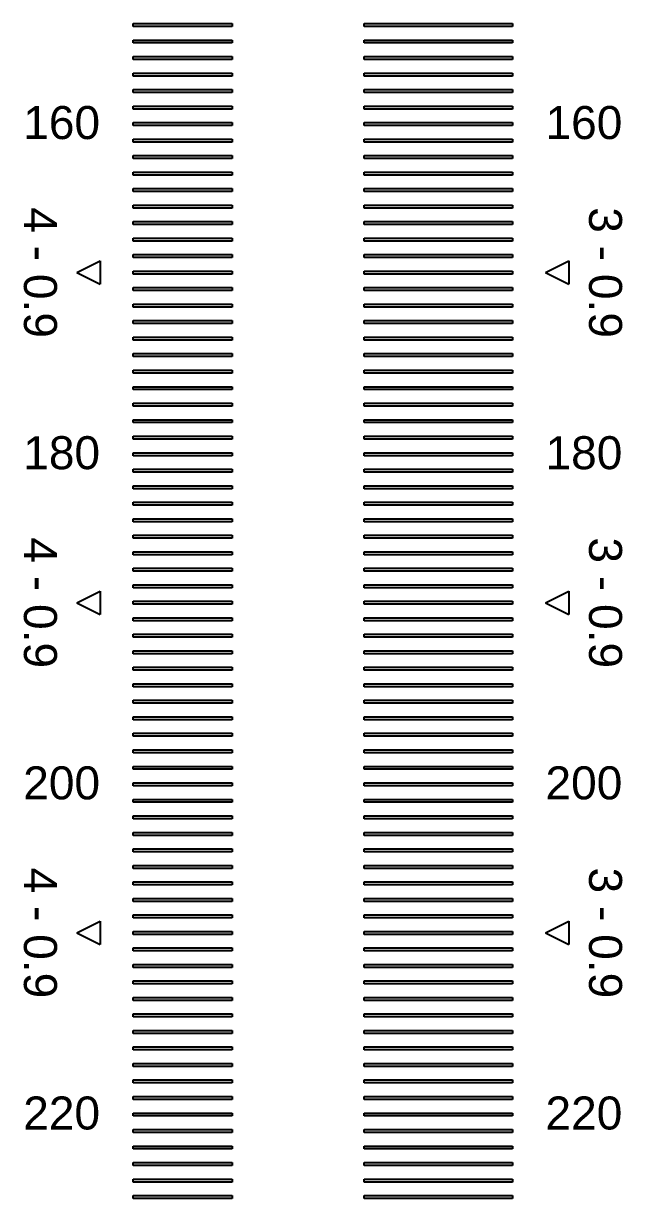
# Model space of a CAD drawing. Extents: x -24531 to 102469, y 86631 to 213631.
# Drawn here: x 53748.9 to 53930.5, y 148950 to 149305.9 of the extents above; entities that cross this region are included whole.
import ezdxf

# ---------------------------------------------------------------- set-up
doc = ezdxf.new("R2010")
doc.units = 13
doc.layers.add('CL - Label-1', color=120, linetype='Continuous')
doc.layers.add('CL - Label-2', color=132, linetype='Continuous')
doc.layers.add('CL - Sub-Micro', color=7, linetype='Continuous', true_color=0x47d1ff)
doc.styles.get("Standard").update_dxf_attribs({"font": 'arial.ttf'})

msp = doc.modelspace()

# ---------------------------------------------------------------- linework, layer by layer
at = {"layer": 'CL - Label-2'}
for p, q in [((53765.04, 149230.46), (53772.14, 149234)), ((53772.14, 149234), (53772.14, 149226.93)), ((53907.12, 149230.46), (53914.21, 149234)), ((53914.21, 149234), (53914.21, 149226.93)), ((53765.04, 149230.46), (53772.14, 149226.93)), ((53907.12, 149230.46), (53914.21, 149226.93)), ((53765.04, 149130.46), (53772.14, 149134)), ((53772.14, 149134), (53772.14, 149126.93)), ((53907.12, 149130.46), (53914.21, 149134)), ((53914.21, 149134), (53914.21, 149126.93)), ((53765.04, 149130.46), (53772.14, 149126.93)), ((53907.12, 149130.46), (53914.21, 149126.93)), ((53765.04, 149030.46), (53772.14, 149034)), ((53772.14, 149034), (53772.14, 149026.93)), ((53907.12, 149030.46), (53914.21, 149034)), ((53914.21, 149034), (53914.21, 149026.93)), ((53765.04, 149030.46), (53772.14, 149026.93)), ((53907.12, 149030.46), (53914.21, 149026.93))]:
    msp.add_line(p, q, dxfattribs=at)
at = {"layer": 'CL - Sub-Micro'}
for p, q in [((53782.12, 149305.01), (53782.12, 149305.91)), ((53782.12, 149305.91), (53812.12, 149305.91)), ((53812.12, 149305.01), (53782.12, 149305.01)), ((53812.12, 149305.91), (53812.12, 149305.01)), ((53852.12, 149305.01), (53852.12, 149305.91)), ((53852.12, 149305.91), (53897.12, 149305.91)), ((53897.12, 149305.01), (53852.12, 149305.01)), ((53897.12, 149305.91), (53897.12, 149305.01)), ((53782.12, 149300.01), (53782.12, 149300.91)), ((53782.12, 149300.91), (53812.12, 149300.91)), ((53812.12, 149300.91), (53812.12, 149300.01)), ((53852.12, 149300.01), (53852.12, 149300.91)), ((53852.12, 149300.91), (53897.12, 149300.91)), ((53897.12, 149300.91), (53897.12, 149300.01)), ((53812.12, 149300.01), (53782.12, 149300.01)), ((53897.12, 149300.01), (53852.12, 149300.01)), ((53782.12, 149295.01), (53782.12, 149295.91)), ((53782.12, 149295.91), (53812.12, 149295.91)), ((53812.12, 149295.01), (53782.12, 149295.01)), ((53812.12, 149295.91), (53812.12, 149295.01)), ((53852.12, 149295.01), (53852.12, 149295.91)), ((53852.12, 149295.91), (53897.12, 149295.91)), ((53897.12, 149295.01), (53852.12, 149295.01)), ((53897.12, 149295.91), (53897.12, 149295.01)), ((53782.12, 149290.01), (53782.12, 149290.91)), ((53782.12, 149290.91), (53812.12, 149290.91)), ((53812.12, 149290.01), (53782.12, 149290.01)), ((53812.12, 149290.91), (53812.12, 149290.01)), ((53852.12, 149290.01), (53852.12, 149290.91)), ((53852.12, 149290.91), (53897.12, 149290.91)), ((53897.12, 149290.01), (53852.12, 149290.01)), ((53897.12, 149290.91), (53897.12, 149290.01)), ((53782.12, 149285.01), (53782.12, 149285.91)), ((53782.12, 149285.91), (53812.12, 149285.91)), ((53812.12, 149285.91), (53812.12, 149285.01)), ((53852.12, 149285.01), (53852.12, 149285.91)), ((53852.12, 149285.91), (53897.12, 149285.91)), ((53897.12, 149285.91), (53897.12, 149285.01)), ((53812.12, 149285.01), (53782.12, 149285.01)), ((53897.12, 149285.01), (53852.12, 149285.01)), ((53782.12, 149280.01), (53782.12, 149280.91)), ((53782.12, 149280.91), (53812.12, 149280.91)), ((53812.12, 149280.01), (53782.12, 149280.01)), ((53812.12, 149280.91), (53812.12, 149280.01)), ((53852.12, 149280.01), (53852.12, 149280.91)), ((53852.12, 149280.91), (53897.12, 149280.91)), ((53897.12, 149280.01), (53852.12, 149280.01)), ((53897.12, 149280.91), (53897.12, 149280.01)), ((53782.12, 149275.01), (53782.12, 149275.91)), ((53782.12, 149275.91), (53812.12, 149275.91)), ((53812.12, 149275.91), (53812.12, 149275.01)), ((53852.12, 149275.01), (53852.12, 149275.91)), ((53852.12, 149275.91), (53897.12, 149275.91)), ((53897.12, 149275.91), (53897.12, 149275.01)), ((53812.12, 149275.01), (53782.12, 149275.01)), ((53897.12, 149275.01), (53852.12, 149275.01)), ((53782.12, 149270.01), (53782.12, 149270.91)), ((53782.12, 149270.91), (53812.12, 149270.91)), ((53812.12, 149270.01), (53782.12, 149270.01)), ((53812.12, 149270.91), (53812.12, 149270.01)), ((53852.12, 149270.01), (53852.12, 149270.91)), ((53852.12, 149270.91), (53897.12, 149270.91)), ((53897.12, 149270.01), (53852.12, 149270.01)), ((53897.12, 149270.91), (53897.12, 149270.01)), ((53782.12, 149265.01), (53782.12, 149265.91)), ((53782.12, 149265.91), (53812.12, 149265.91)), ((53812.12, 149265.01), (53782.12, 149265.01)), ((53812.12, 149265.91), (53812.12, 149265.01)), ((53852.12, 149265.01), (53852.12, 149265.91)), ((53852.12, 149265.91), (53897.12, 149265.91)), ((53897.12, 149265.01), (53852.12, 149265.01)), ((53897.12, 149265.91), (53897.12, 149265.01)), ((53782.12, 149260.01), (53782.12, 149260.91)), ((53782.12, 149260.91), (53812.12, 149260.91)), ((53812.12, 149260.91), (53812.12, 149260.01)), ((53852.12, 149260.01), (53852.12, 149260.91)), ((53852.12, 149260.91), (53897.12, 149260.91)), ((53897.12, 149260.91), (53897.12, 149260.01)), ((53812.12, 149260.01), (53782.12, 149260.01)), ((53897.12, 149260.01), (53852.12, 149260.01)), ((53782.12, 149255.01), (53782.12, 149255.91)), ((53782.12, 149255.91), (53812.12, 149255.91)), ((53812.12, 149255.01), (53782.12, 149255.01)), ((53812.12, 149255.91), (53812.12, 149255.01)), ((53852.12, 149255.01), (53852.12, 149255.91)), ((53852.12, 149255.91), (53897.12, 149255.91)), ((53897.12, 149255.01), (53852.12, 149255.01)), ((53897.12, 149255.91), (53897.12, 149255.01)), ((53782.12, 149250.01), (53782.12, 149250.91)), ((53782.12, 149250.91), (53812.12, 149250.91)), ((53812.12, 149250.91), (53812.12, 149250.01)), ((53852.12, 149250.01), (53852.12, 149250.91)), ((53852.12, 149250.91), (53897.12, 149250.91)), ((53897.12, 149250.91), (53897.12, 149250.01)), ((53812.12, 149250.01), (53782.12, 149250.01)), ((53897.12, 149250.01), (53852.12, 149250.01)), ((53782.12, 149245.01), (53782.12, 149245.91)), ((53782.12, 149245.91), (53812.12, 149245.91)), ((53812.12, 149245.01), (53782.12, 149245.01)), ((53812.12, 149245.91), (53812.12, 149245.01)), ((53852.12, 149245.01), (53852.12, 149245.91)), ((53852.12, 149245.91), (53897.12, 149245.91)), ((53897.12, 149245.01), (53852.12, 149245.01)), ((53897.12, 149245.91), (53897.12, 149245.01)), ((53782.12, 149240.01), (53782.12, 149240.91)), ((53782.12, 149240.91), (53812.12, 149240.91)), ((53812.12, 149240.01), (53782.12, 149240.01)), ((53812.12, 149240.91), (53812.12, 149240.01)), ((53852.12, 149240.01), (53852.12, 149240.91)), ((53852.12, 149240.91), (53897.12, 149240.91)), ((53897.12, 149240.01), (53852.12, 149240.01)), ((53897.12, 149240.91), (53897.12, 149240.01)), ((53782.12, 149235.01), (53782.12, 149235.91)), ((53782.12, 149235.91), (53812.12, 149235.91)), ((53812.12, 149235.01), (53782.12, 149235.01)), ((53812.12, 149235.91), (53812.12, 149235.01)), ((53852.12, 149235.01), (53852.12, 149235.91)), ((53852.12, 149235.91), (53897.12, 149235.91)), ((53897.12, 149235.01), (53852.12, 149235.01)), ((53897.12, 149235.91), (53897.12, 149235.01)), ((53782.12, 149230.01), (53782.12, 149230.91)), ((53782.12, 149230.91), (53812.12, 149230.91)), ((53812.12, 149230.01), (53782.12, 149230.01)), ((53812.12, 149230.91), (53812.12, 149230.01)), ((53852.12, 149230.01), (53852.12, 149230.91)), ((53852.12, 149230.91), (53897.12, 149230.91)), ((53897.12, 149230.01), (53852.12, 149230.01)), ((53897.12, 149230.91), (53897.12, 149230.01)), ((53782.12, 149225.01), (53782.12, 149225.91)), ((53782.12, 149225.91), (53812.12, 149225.91)), ((53812.12, 149225.91), (53812.12, 149225.01)), ((53852.12, 149225.01), (53852.12, 149225.91)), ((53852.12, 149225.91), (53897.12, 149225.91)), ((53897.12, 149225.91), (53897.12, 149225.01)), ((53812.12, 149225.01), (53782.12, 149225.01)), ((53897.12, 149225.01), (53852.12, 149225.01)), ((53782.12, 149220.01), (53782.12, 149220.91)), ((53782.12, 149220.91), (53812.12, 149220.91)), ((53812.12, 149220.01), (53782.12, 149220.01)), ((53812.12, 149220.91), (53812.12, 149220.01)), ((53852.12, 149220.01), (53852.12, 149220.91)), ((53852.12, 149220.91), (53897.12, 149220.91)), ((53897.12, 149220.01), (53852.12, 149220.01)), ((53897.12, 149220.91), (53897.12, 149220.01)), ((53782.12, 149215.01), (53782.12, 149215.91)), ((53782.12, 149215.91), (53812.12, 149215.91)), ((53812.12, 149215.01), (53782.12, 149215.01)), ((53812.12, 149215.91), (53812.12, 149215.01)), ((53852.12, 149215.01), (53852.12, 149215.91)), ((53852.12, 149215.91), (53897.12, 149215.91)), ((53897.12, 149215.01), (53852.12, 149215.01)), ((53897.12, 149215.91), (53897.12, 149215.01)), ((53782.12, 149210.01), (53782.12, 149210.91)), ((53782.12, 149210.91), (53812.12, 149210.91)), ((53812.12, 149210.01), (53782.12, 149210.01)), ((53812.12, 149210.91), (53812.12, 149210.01)), ((53852.12, 149210.01), (53852.12, 149210.91)), ((53852.12, 149210.91), (53897.12, 149210.91)), ((53897.12, 149210.01), (53852.12, 149210.01)), ((53897.12, 149210.91), (53897.12, 149210.01)), ((53782.12, 149205.01), (53782.12, 149205.91)), ((53782.12, 149205.91), (53812.12, 149205.91)), ((53812.12, 149205.01), (53782.12, 149205.01)), ((53812.12, 149205.91), (53812.12, 149205.01)), ((53852.12, 149205.01), (53852.12, 149205.91)), ((53852.12, 149205.91), (53897.12, 149205.91)), ((53897.12, 149205.01), (53852.12, 149205.01)), ((53897.12, 149205.91), (53897.12, 149205.01)), ((53782.12, 149200.01), (53782.12, 149200.91)), ((53782.12, 149200.91), (53812.12, 149200.91)), ((53812.12, 149200.91), (53812.12, 149200.01)), ((53852.12, 149200.01), (53852.12, 149200.91)), ((53852.12, 149200.91), (53897.12, 149200.91)), ((53897.12, 149200.91), (53897.12, 149200.01)), ((53812.12, 149200.01), (53782.12, 149200.01)), ((53897.12, 149200.01), (53852.12, 149200.01)), ((53782.12, 149195.01), (53782.12, 149195.91)), ((53782.12, 149195.91), (53812.12, 149195.91)), ((53812.12, 149195.01), (53782.12, 149195.01)), ((53812.12, 149195.91), (53812.12, 149195.01)), ((53852.12, 149195.01), (53852.12, 149195.91)), ((53852.12, 149195.91), (53897.12, 149195.91)), ((53897.12, 149195.01), (53852.12, 149195.01)), ((53897.12, 149195.91), (53897.12, 149195.01)), ((53782.12, 149190.01), (53782.12, 149190.91)), ((53782.12, 149190.91), (53812.12, 149190.91)), ((53812.12, 149190.01), (53782.12, 149190.01)), ((53812.12, 149190.91), (53812.12, 149190.01)), ((53852.12, 149190.01), (53852.12, 149190.91)), ((53852.12, 149190.91), (53897.12, 149190.91)), ((53897.12, 149190.01), (53852.12, 149190.01)), ((53897.12, 149190.91), (53897.12, 149190.01)), ((53782.12, 149185.01), (53782.12, 149185.91)), ((53782.12, 149185.91), (53812.12, 149185.91)), ((53812.12, 149185.01), (53782.12, 149185.01)), ((53812.12, 149185.91), (53812.12, 149185.01)), ((53852.12, 149185.01), (53852.12, 149185.91)), ((53852.12, 149185.91), (53897.12, 149185.91)), ((53897.12, 149185.01), (53852.12, 149185.01)), ((53897.12, 149185.91), (53897.12, 149185.01)), ((53782.12, 149180.01), (53782.12, 149180.91)), ((53782.12, 149180.91), (53812.12, 149180.91)), ((53812.12, 149180.01), (53782.12, 149180.01)), ((53812.12, 149180.91), (53812.12, 149180.01)), ((53852.12, 149180.01), (53852.12, 149180.91)), ((53852.12, 149180.91), (53897.12, 149180.91)), ((53897.12, 149180.01), (53852.12, 149180.01)), ((53897.12, 149180.91), (53897.12, 149180.01)), ((53782.12, 149175.01), (53782.12, 149175.91)), ((53782.12, 149175.91), (53812.12, 149175.91)), ((53812.12, 149175.91), (53812.12, 149175.01)), ((53852.12, 149175.01), (53852.12, 149175.91)), ((53852.12, 149175.91), (53897.12, 149175.91)), ((53897.12, 149175.91), (53897.12, 149175.01)), ((53812.12, 149175.01), (53782.12, 149175.01)), ((53897.12, 149175.01), (53852.12, 149175.01)), ((53782.12, 149170.01), (53782.12, 149170.91)), ((53782.12, 149170.91), (53812.12, 149170.91)), ((53812.12, 149170.01), (53782.12, 149170.01)), ((53812.12, 149170.91), (53812.12, 149170.01)), ((53852.12, 149170.01), (53852.12, 149170.91)), ((53852.12, 149170.91), (53897.12, 149170.91)), ((53897.12, 149170.01), (53852.12, 149170.01)), ((53897.12, 149170.91), (53897.12, 149170.01)), ((53782.12, 149165.01), (53782.12, 149165.91)), ((53782.12, 149165.91), (53812.12, 149165.91)), ((53812.12, 149165.01), (53782.12, 149165.01)), ((53812.12, 149165.91), (53812.12, 149165.01)), ((53852.12, 149165.01), (53852.12, 149165.91)), ((53852.12, 149165.91), (53897.12, 149165.91)), ((53897.12, 149165.01), (53852.12, 149165.01)), ((53897.12, 149165.91), (53897.12, 149165.01)), ((53782.12, 149160.01), (53782.12, 149160.91)), ((53782.12, 149160.91), (53812.12, 149160.91)), ((53812.12, 149160.01), (53782.12, 149160.01)), ((53812.12, 149160.91), (53812.12, 149160.01)), ((53852.12, 149160.01), (53852.12, 149160.91)), ((53852.12, 149160.91), (53897.12, 149160.91)), ((53897.12, 149160.01), (53852.12, 149160.01)), ((53897.12, 149160.91), (53897.12, 149160.01)), ((53782.12, 149155.01), (53782.12, 149155.91)), ((53782.12, 149155.91), (53812.12, 149155.91)), ((53812.12, 149155.01), (53782.12, 149155.01)), ((53812.12, 149155.91), (53812.12, 149155.01)), ((53852.12, 149155.01), (53852.12, 149155.91)), ((53852.12, 149155.91), (53897.12, 149155.91)), ((53897.12, 149155.01), (53852.12, 149155.01)), ((53897.12, 149155.91), (53897.12, 149155.01)), ((53782.12, 149150.01), (53782.12, 149150.91)), ((53782.12, 149150.91), (53812.12, 149150.91)), ((53812.12, 149150.91), (53812.12, 149150.01)), ((53852.12, 149150.01), (53852.12, 149150.91)), ((53852.12, 149150.91), (53897.12, 149150.91)), ((53897.12, 149150.91), (53897.12, 149150.01)), ((53812.12, 149150.01), (53782.12, 149150.01)), ((53897.12, 149150.01), (53852.12, 149150.01)), ((53782.12, 149145.01), (53782.12, 149145.91)), ((53782.12, 149145.91), (53812.12, 149145.91)), ((53812.12, 149145.01), (53782.12, 149145.01)), ((53812.12, 149145.91), (53812.12, 149145.01)), ((53852.12, 149145.01), (53852.12, 149145.91)), ((53852.12, 149145.91), (53897.12, 149145.91)), ((53897.12, 149145.01), (53852.12, 149145.01)), ((53897.12, 149145.91), (53897.12, 149145.01)), ((53782.12, 149140.01), (53782.12, 149140.91)), ((53782.12, 149140.91), (53812.12, 149140.91)), ((53812.12, 149140.01), (53782.12, 149140.01)), ((53812.12, 149140.91), (53812.12, 149140.01)), ((53852.12, 149140.01), (53852.12, 149140.91)), ((53852.12, 149140.91), (53897.12, 149140.91)), ((53897.12, 149140.01), (53852.12, 149140.01)), ((53897.12, 149140.91), (53897.12, 149140.01)), ((53782.12, 149135.01), (53782.12, 149135.91)), ((53782.12, 149135.91), (53812.12, 149135.91)), ((53812.12, 149135.01), (53782.12, 149135.01)), ((53812.12, 149135.91), (53812.12, 149135.01)), ((53852.12, 149135.01), (53852.12, 149135.91)), ((53852.12, 149135.91), (53897.12, 149135.91)), ((53897.12, 149135.01), (53852.12, 149135.01)), ((53897.12, 149135.91), (53897.12, 149135.01)), ((53782.12, 149130.01), (53782.12, 149130.91)), ((53782.12, 149130.91), (53812.12, 149130.91)), ((53812.12, 149130.01), (53782.12, 149130.01)), ((53812.12, 149130.91), (53812.12, 149130.01)), ((53852.12, 149130.01), (53852.12, 149130.91)), ((53852.12, 149130.91), (53897.12, 149130.91)), ((53897.12, 149130.01), (53852.12, 149130.01)), ((53897.12, 149130.91), (53897.12, 149130.01)), ((53782.12, 149125.01), (53782.12, 149125.91)), ((53782.12, 149125.91), (53812.12, 149125.91)), ((53812.12, 149125.91), (53812.12, 149125.01)), ((53852.12, 149125.01), (53852.12, 149125.91)), ((53852.12, 149125.91), (53897.12, 149125.91)), ((53897.12, 149125.91), (53897.12, 149125.01)), ((53812.12, 149125.01), (53782.12, 149125.01)), ((53897.12, 149125.01), (53852.12, 149125.01)), ((53782.12, 149120.01), (53782.12, 149120.91)), ((53782.12, 149120.91), (53812.12, 149120.91)), ((53812.12, 149120.01), (53782.12, 149120.01)), ((53812.12, 149120.91), (53812.12, 149120.01)), ((53852.12, 149120.01), (53852.12, 149120.91)), ((53852.12, 149120.91), (53897.12, 149120.91)), ((53897.12, 149120.01), (53852.12, 149120.01)), ((53897.12, 149120.91), (53897.12, 149120.01)), ((53782.12, 149115.01), (53782.12, 149115.91)), ((53782.12, 149115.91), (53812.12, 149115.91)), ((53812.12, 149115.01), (53782.12, 149115.01)), ((53812.12, 149115.91), (53812.12, 149115.01)), ((53852.12, 149115.01), (53852.12, 149115.91)), ((53852.12, 149115.91), (53897.12, 149115.91)), ((53897.12, 149115.01), (53852.12, 149115.01)), ((53897.12, 149115.91), (53897.12, 149115.01)), ((53782.12, 149110.01), (53782.12, 149110.91)), ((53782.12, 149110.91), (53812.12, 149110.91)), ((53812.12, 149110.01), (53782.12, 149110.01)), ((53812.12, 149110.91), (53812.12, 149110.01)), ((53852.12, 149110.01), (53852.12, 149110.91)), ((53852.12, 149110.91), (53897.12, 149110.91)), ((53897.12, 149110.01), (53852.12, 149110.01)), ((53897.12, 149110.91), (53897.12, 149110.01)), ((53782.12, 149105.01), (53782.12, 149105.91)), ((53782.12, 149105.91), (53812.12, 149105.91)), ((53812.12, 149105.01), (53782.12, 149105.01)), ((53812.12, 149105.91), (53812.12, 149105.01)), ((53852.12, 149105.01), (53852.12, 149105.91)), ((53852.12, 149105.91), (53897.12, 149105.91)), ((53897.12, 149105.01), (53852.12, 149105.01)), ((53897.12, 149105.91), (53897.12, 149105.01)), ((53782.12, 149100.01), (53782.12, 149100.91)), ((53782.12, 149100.91), (53812.12, 149100.91)), ((53812.12, 149100.91), (53812.12, 149100.01)), ((53852.12, 149100.01), (53852.12, 149100.91)), ((53852.12, 149100.91), (53897.12, 149100.91)), ((53897.12, 149100.91), (53897.12, 149100.01)), ((53812.12, 149100.01), (53782.12, 149100.01)), ((53897.12, 149100.01), (53852.12, 149100.01)), ((53782.12, 149095.01), (53782.12, 149095.91)), ((53782.12, 149095.91), (53812.12, 149095.91)), ((53812.12, 149095.01), (53782.12, 149095.01)), ((53812.12, 149095.91), (53812.12, 149095.01)), ((53852.12, 149095.01), (53852.12, 149095.91)), ((53852.12, 149095.91), (53897.12, 149095.91)), ((53897.12, 149095.01), (53852.12, 149095.01)), ((53897.12, 149095.91), (53897.12, 149095.01)), ((53782.12, 149090.01), (53782.12, 149090.91)), ((53782.12, 149090.91), (53812.12, 149090.91)), ((53812.12, 149090.91), (53812.12, 149090.01)), ((53852.12, 149090.01), (53852.12, 149090.91)), ((53852.12, 149090.91), (53897.12, 149090.91)), ((53897.12, 149090.91), (53897.12, 149090.01)), ((53812.12, 149090.01), (53782.12, 149090.01)), ((53897.12, 149090.01), (53852.12, 149090.01)), ((53782.12, 149085.01), (53782.12, 149085.91)), ((53782.12, 149085.91), (53812.12, 149085.91)), ((53812.12, 149085.01), (53782.12, 149085.01)), ((53812.12, 149085.91), (53812.12, 149085.01)), ((53852.12, 149085.01), (53852.12, 149085.91)), ((53852.12, 149085.91), (53897.12, 149085.91)), ((53897.12, 149085.01), (53852.12, 149085.01)), ((53897.12, 149085.91), (53897.12, 149085.01)), ((53782.12, 149080.01), (53782.12, 149080.91)), ((53782.12, 149080.91), (53812.12, 149080.91)), ((53812.12, 149080.01), (53782.12, 149080.01)), ((53812.12, 149080.91), (53812.12, 149080.01)), ((53852.12, 149080.01), (53852.12, 149080.91)), ((53852.12, 149080.91), (53897.12, 149080.91)), ((53897.12, 149080.01), (53852.12, 149080.01)), ((53897.12, 149080.91), (53897.12, 149080.01)), ((53782.12, 149075.01), (53782.12, 149075.91)), ((53782.12, 149075.91), (53812.12, 149075.91)), ((53812.12, 149075.91), (53812.12, 149075.01)), ((53852.12, 149075.01), (53852.12, 149075.91)), ((53852.12, 149075.91), (53897.12, 149075.91)), ((53897.12, 149075.91), (53897.12, 149075.01)), ((53812.12, 149075.01), (53782.12, 149075.01)), ((53897.12, 149075.01), (53852.12, 149075.01)), ((53782.12, 149070.01), (53782.12, 149070.91)), ((53782.12, 149070.91), (53812.12, 149070.91)), ((53812.12, 149070.01), (53782.12, 149070.01)), ((53812.12, 149070.91), (53812.12, 149070.01)), ((53852.12, 149070.01), (53852.12, 149070.91)), ((53852.12, 149070.91), (53897.12, 149070.91)), ((53897.12, 149070.01), (53852.12, 149070.01)), ((53897.12, 149070.91), (53897.12, 149070.01)), ((53782.12, 149065.01), (53782.12, 149065.91)), ((53782.12, 149065.91), (53812.12, 149065.91)), ((53812.12, 149065.91), (53812.12, 149065.01)), ((53852.12, 149065.01), (53852.12, 149065.91)), ((53852.12, 149065.91), (53897.12, 149065.91)), ((53897.12, 149065.91), (53897.12, 149065.01)), ((53812.12, 149065.01), (53782.12, 149065.01)), ((53897.12, 149065.01), (53852.12, 149065.01)), ((53782.12, 149060.01), (53782.12, 149060.91)), ((53782.12, 149060.91), (53812.12, 149060.91)), ((53812.12, 149060.01), (53782.12, 149060.01)), ((53812.12, 149060.91), (53812.12, 149060.01)), ((53852.12, 149060.01), (53852.12, 149060.91)), ((53852.12, 149060.91), (53897.12, 149060.91)), ((53897.12, 149060.01), (53852.12, 149060.01)), ((53897.12, 149060.91), (53897.12, 149060.01)), ((53782.12, 149055.01), (53782.12, 149055.91)), ((53782.12, 149055.91), (53812.12, 149055.91)), ((53812.12, 149055.01), (53782.12, 149055.01)), ((53812.12, 149055.91), (53812.12, 149055.01)), ((53852.12, 149055.01), (53852.12, 149055.91)), ((53852.12, 149055.91), (53897.12, 149055.91)), ((53897.12, 149055.01), (53852.12, 149055.01)), ((53897.12, 149055.91), (53897.12, 149055.01)), ((53782.12, 149050.01), (53782.12, 149050.91)), ((53782.12, 149050.91), (53812.12, 149050.91)), ((53812.12, 149050.01), (53782.12, 149050.01)), ((53812.12, 149050.91), (53812.12, 149050.01)), ((53852.12, 149050.01), (53852.12, 149050.91)), ((53852.12, 149050.91), (53897.12, 149050.91)), ((53897.12, 149050.01), (53852.12, 149050.01)), ((53897.12, 149050.91), (53897.12, 149050.01)), ((53782.12, 149045.01), (53782.12, 149045.91)), ((53782.12, 149045.91), (53812.12, 149045.91)), ((53812.12, 149045.01), (53782.12, 149045.01)), ((53812.12, 149045.91), (53812.12, 149045.01)), ((53852.12, 149045.01), (53852.12, 149045.91)), ((53852.12, 149045.91), (53897.12, 149045.91)), ((53897.12, 149045.01), (53852.12, 149045.01)), ((53897.12, 149045.91), (53897.12, 149045.01)), ((53782.12, 149040.01), (53782.12, 149040.91)), ((53782.12, 149040.91), (53812.12, 149040.91)), ((53812.12, 149040.91), (53812.12, 149040.01)), ((53852.12, 149040.01), (53852.12, 149040.91)), ((53852.12, 149040.91), (53897.12, 149040.91)), ((53897.12, 149040.91), (53897.12, 149040.01)), ((53812.12, 149040.01), (53782.12, 149040.01)), ((53897.12, 149040.01), (53852.12, 149040.01)), ((53782.12, 149035.01), (53782.12, 149035.91)), ((53782.12, 149035.91), (53812.12, 149035.91)), ((53812.12, 149035.01), (53782.12, 149035.01)), ((53812.12, 149035.91), (53812.12, 149035.01)), ((53852.12, 149035.01), (53852.12, 149035.91)), ((53852.12, 149035.91), (53897.12, 149035.91)), ((53897.12, 149035.01), (53852.12, 149035.01)), ((53897.12, 149035.91), (53897.12, 149035.01)), ((53782.12, 149030.01), (53782.12, 149030.91)), ((53782.12, 149030.91), (53812.12, 149030.91)), ((53812.12, 149030.01), (53782.12, 149030.01)), ((53812.12, 149030.91), (53812.12, 149030.01)), ((53852.12, 149030.01), (53852.12, 149030.91)), ((53852.12, 149030.91), (53897.12, 149030.91)), ((53897.12, 149030.01), (53852.12, 149030.01)), ((53897.12, 149030.91), (53897.12, 149030.01)), ((53782.12, 149025.01), (53782.12, 149025.91)), ((53782.12, 149025.91), (53812.12, 149025.91)), ((53812.12, 149025.01), (53782.12, 149025.01)), ((53812.12, 149025.91), (53812.12, 149025.01)), ((53852.12, 149025.01), (53852.12, 149025.91)), ((53852.12, 149025.91), (53897.12, 149025.91)), ((53897.12, 149025.01), (53852.12, 149025.01)), ((53897.12, 149025.91), (53897.12, 149025.01)), ((53782.12, 149020.01), (53782.12, 149020.91)), ((53782.12, 149020.91), (53812.12, 149020.91)), ((53812.12, 149020.01), (53782.12, 149020.01)), ((53812.12, 149020.91), (53812.12, 149020.01)), ((53852.12, 149020.01), (53852.12, 149020.91)), ((53852.12, 149020.91), (53897.12, 149020.91)), ((53897.12, 149020.01), (53852.12, 149020.01)), ((53897.12, 149020.91), (53897.12, 149020.01)), ((53782.12, 149015.01), (53782.12, 149015.91)), ((53782.12, 149015.91), (53812.12, 149015.91)), ((53812.12, 149015.91), (53812.12, 149015.01)), ((53852.12, 149015.01), (53852.12, 149015.91)), ((53852.12, 149015.91), (53897.12, 149015.91)), ((53897.12, 149015.91), (53897.12, 149015.01)), ((53812.12, 149015.01), (53782.12, 149015.01)), ((53897.12, 149015.01), (53852.12, 149015.01)), ((53782.12, 149010.01), (53782.12, 149010.91)), ((53782.12, 149010.91), (53812.12, 149010.91)), ((53812.12, 149010.01), (53782.12, 149010.01)), ((53812.12, 149010.91), (53812.12, 149010.01)), ((53852.12, 149010.01), (53852.12, 149010.91)), ((53852.12, 149010.91), (53897.12, 149010.91)), ((53897.12, 149010.01), (53852.12, 149010.01)), ((53897.12, 149010.91), (53897.12, 149010.01)), ((53782.12, 149005.01), (53782.12, 149005.91)), ((53782.12, 149005.91), (53812.12, 149005.91)), ((53812.12, 149005.01), (53782.12, 149005.01)), ((53812.12, 149005.91), (53812.12, 149005.01)), ((53852.12, 149005.01), (53852.12, 149005.91)), ((53852.12, 149005.91), (53897.12, 149005.91)), ((53897.12, 149005.01), (53852.12, 149005.01)), ((53897.12, 149005.91), (53897.12, 149005.01)), ((53782.12, 149000.01), (53782.12, 149000.91)), ((53782.12, 149000.91), (53812.12, 149000.91)), ((53812.12, 149000.01), (53782.12, 149000.01)), ((53812.12, 149000.91), (53812.12, 149000.01)), ((53852.12, 149000.01), (53852.12, 149000.91)), ((53852.12, 149000.91), (53897.12, 149000.91)), ((53897.12, 149000.01), (53852.12, 149000.01)), ((53897.12, 149000.91), (53897.12, 149000.01)), ((53782.12, 148995.01), (53782.12, 148995.91)), ((53782.12, 148995.91), (53812.12, 148995.91)), ((53812.12, 148995.01), (53782.12, 148995.01)), ((53812.12, 148995.91), (53812.12, 148995.01)), ((53852.12, 148995.01), (53852.12, 148995.91)), ((53852.12, 148995.91), (53897.12, 148995.91)), ((53897.12, 148995.01), (53852.12, 148995.01)), ((53897.12, 148995.91), (53897.12, 148995.01)), ((53782.12, 148990.01), (53782.12, 148990.91)), ((53782.12, 148990.91), (53812.12, 148990.91)), ((53812.12, 148990.91), (53812.12, 148990.01)), ((53852.12, 148990.01), (53852.12, 148990.91)), ((53852.12, 148990.91), (53897.12, 148990.91)), ((53897.12, 148990.91), (53897.12, 148990.01)), ((53812.12, 148990.01), (53782.12, 148990.01)), ((53897.12, 148990.01), (53852.12, 148990.01)), ((53782.12, 148985.01), (53782.12, 148985.91)), ((53782.12, 148985.91), (53812.12, 148985.91)), ((53812.12, 148985.01), (53782.12, 148985.01)), ((53812.12, 148985.91), (53812.12, 148985.01)), ((53852.12, 148985.01), (53852.12, 148985.91)), ((53852.12, 148985.91), (53897.12, 148985.91)), ((53897.12, 148985.01), (53852.12, 148985.01)), ((53897.12, 148985.91), (53897.12, 148985.01)), ((53782.12, 148980.01), (53782.12, 148980.91)), ((53782.12, 148980.91), (53812.12, 148980.91)), ((53812.12, 148980.01), (53782.12, 148980.01)), ((53812.12, 148980.91), (53812.12, 148980.01)), ((53852.12, 148980.01), (53852.12, 148980.91)), ((53852.12, 148980.91), (53897.12, 148980.91)), ((53897.12, 148980.01), (53852.12, 148980.01)), ((53897.12, 148980.91), (53897.12, 148980.01)), ((53782.12, 148975.01), (53782.12, 148975.91)), ((53782.12, 148975.91), (53812.12, 148975.91)), ((53812.12, 148975.01), (53782.12, 148975.01)), ((53812.12, 148975.91), (53812.12, 148975.01)), ((53852.12, 148975.01), (53852.12, 148975.91)), ((53852.12, 148975.91), (53897.12, 148975.91)), ((53897.12, 148975.01), (53852.12, 148975.01)), ((53897.12, 148975.91), (53897.12, 148975.01)), ((53782.12, 148970.01), (53782.12, 148970.91)), ((53782.12, 148970.91), (53812.12, 148970.91)), ((53812.12, 148970.01), (53782.12, 148970.01)), ((53812.12, 148970.91), (53812.12, 148970.01)), ((53852.12, 148970.01), (53852.12, 148970.91)), ((53852.12, 148970.91), (53897.12, 148970.91)), ((53897.12, 148970.01), (53852.12, 148970.01)), ((53897.12, 148970.91), (53897.12, 148970.01)), ((53782.12, 148965.01), (53782.12, 148965.91)), ((53782.12, 148965.91), (53812.12, 148965.91)), ((53812.12, 148965.91), (53812.12, 148965.01)), ((53852.12, 148965.01), (53852.12, 148965.91)), ((53852.12, 148965.91), (53897.12, 148965.91)), ((53897.12, 148965.91), (53897.12, 148965.01)), ((53812.12, 148965.01), (53782.12, 148965.01)), ((53897.12, 148965.01), (53852.12, 148965.01)), ((53782.12, 148960.01), (53782.12, 148960.91)), ((53782.12, 148960.91), (53812.12, 148960.91)), ((53812.12, 148960.01), (53782.12, 148960.01)), ((53812.12, 148960.91), (53812.12, 148960.01)), ((53852.12, 148960.01), (53852.12, 148960.91)), ((53852.12, 148960.91), (53897.12, 148960.91)), ((53897.12, 148960.01), (53852.12, 148960.01)), ((53897.12, 148960.91), (53897.12, 148960.01)), ((53782.12, 148955.01), (53782.12, 148955.91)), ((53782.12, 148955.91), (53812.12, 148955.91)), ((53812.12, 148955.01), (53782.12, 148955.01)), ((53812.12, 148955.91), (53812.12, 148955.01)), ((53852.12, 148955.01), (53852.12, 148955.91)), ((53852.12, 148955.91), (53897.12, 148955.91)), ((53897.12, 148955.01), (53852.12, 148955.01)), ((53897.12, 148955.91), (53897.12, 148955.01)), ((53782.12, 148950.01), (53782.12, 148950.91)), ((53782.12, 148950.91), (53812.12, 148950.91)), ((53812.12, 148950.01), (53782.12, 148950.01)), ((53812.12, 148950.91), (53812.12, 148950.01)), ((53852.12, 148950.01), (53852.12, 148950.91)), ((53852.12, 148950.91), (53897.12, 148950.91)), ((53897.12, 148950.01), (53852.12, 148950.01)), ((53897.12, 148950.91), (53897.12, 148950.01))]:
    msp.add_line(p, q, dxfattribs=at)

# ---------------------------------------------------------------- texts
at = {"layer": 'CL - Label-1', "char_height": 10}
for s, insert, attachment_point in [('160', (53772.12, 149280.91), 3), ('160', (53907.12, 149280.91), 1), ('180', (53772.12, 149180.91), 3), ('180', (53907.12, 149180.91), 1), ('200', (53772.12, 149080.91), 3), ('200', (53907.12, 149080.91), 1), ('220', (53772.12, 148980.91), 3), ('220', (53907.12, 148980.91), 1)]:
    msp.add_mtext_dynamic_manual_height_columns(s, width=21.565, gutter_width=12.5, heights=[8.55], dxfattribs=dict(at, insert=insert, attachment_point=attachment_point))
at = {"layer": 'CL - Label-2', "char_height": 10, "rotation": 270}
for s, insert, attachment_point in [('4 - 0.9', (53759.04, 149230.46), 2), ('3 - 0.9', (53920.19, 149230.46), 8), ('4 - 0.9', (53759.04, 149130.46), 2), ('3 - 0.9', (53920.19, 149130.46), 8), ('4 - 0.9', (53759.04, 149030.46), 2), ('3 - 0.9', (53920.19, 149030.46), 8)]:
    msp.add_mtext_dynamic_manual_height_columns(s, width=52.3045, gutter_width=12.5, heights=[18.11], dxfattribs=dict(at, insert=insert, attachment_point=attachment_point))

doc.saveas('drawing.dxf')
